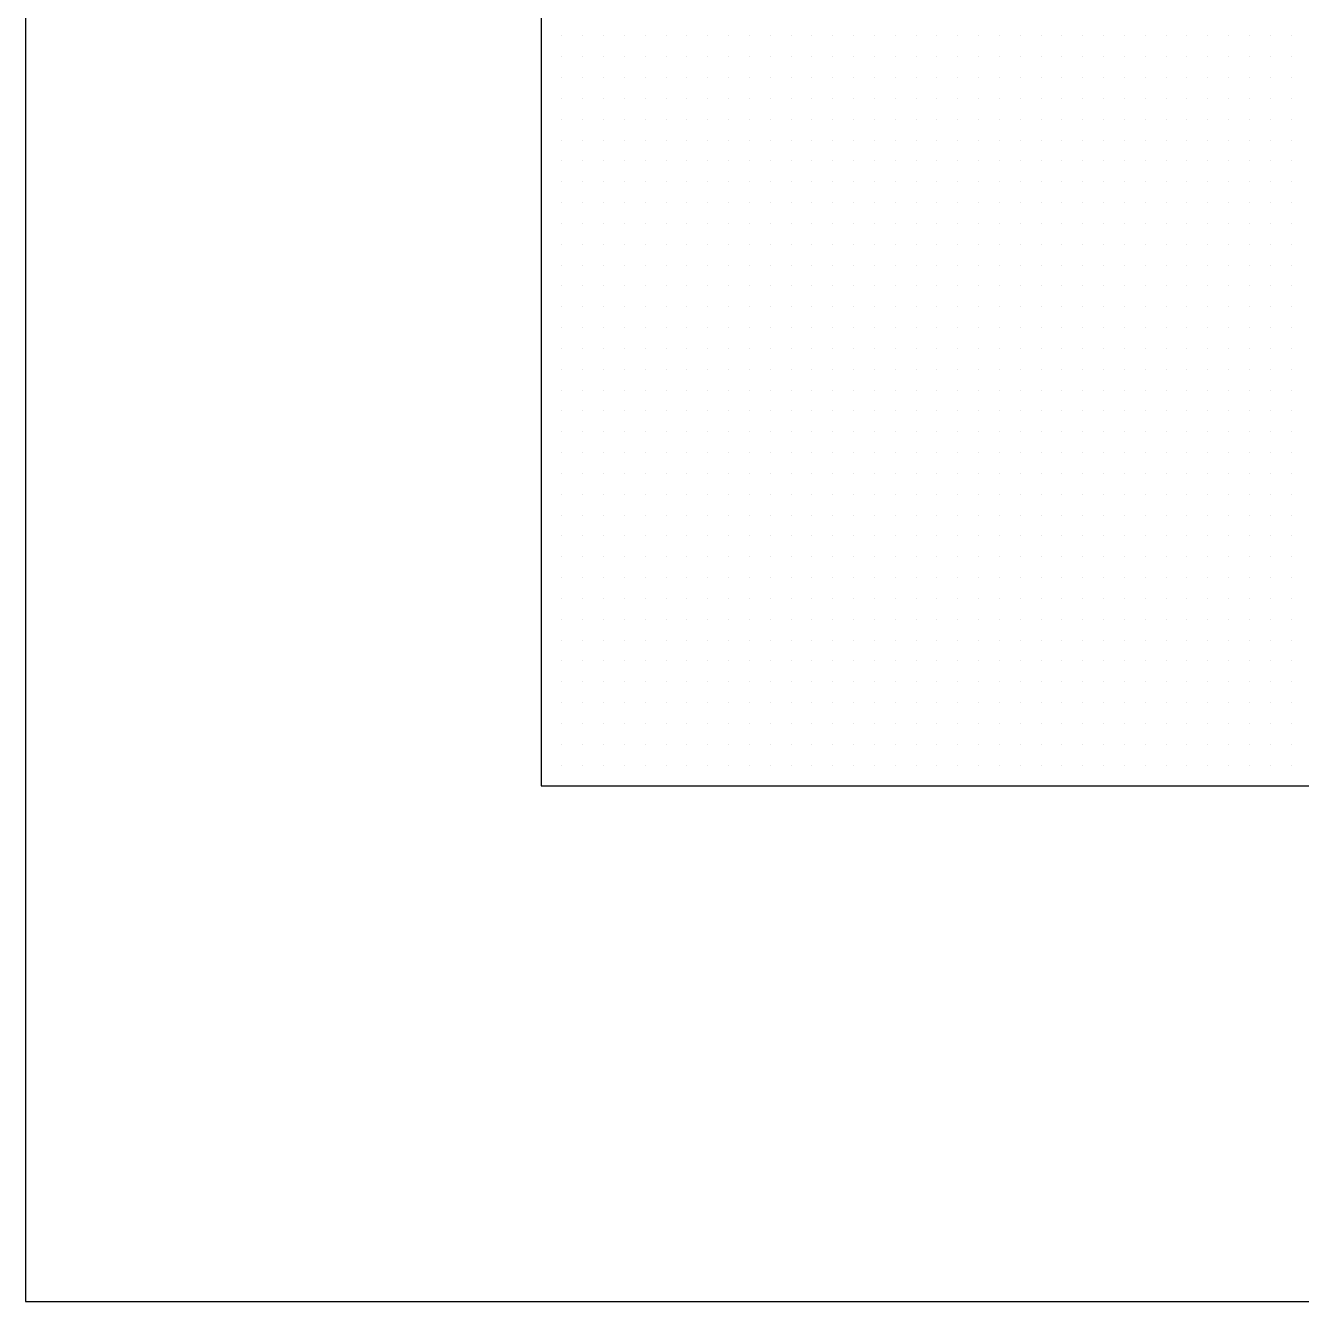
# Model space of a CAD drawing. Header units: metres. Extents: x 0 to 50, y 0 to 50.
# Drawn here: x 0 to 12.37, y 0 to 12.37 of the extents above; entities that cross this region are included whole.
import ezdxf

# ---------------------------------------------------------------- set-up
doc = ezdxf.new("R2010")
doc.units = ezdxf.units.M

msp = doc.modelspace()

# ---------------------------------------------------------------- linework, layer by layer
for points in [[(0, 0), (50, 0), (50, 50), (0, 50), (0, 0)], [(5, 5), (25, 5), (25, 25), (5, 25), (5, 5)]]:
    msp.add_lwpolyline(points, close=True)
for centre in [(5, 12.273), (5.202, 12.273), (5.404, 12.273), (5.606, 12.273), (5.808, 12.273), (6.01, 12.273), (6.212, 12.273), (6.414, 12.273), (6.616, 12.273), (6.818, 12.273), (7.02, 12.273), (7.222, 12.273), (7.424, 12.273), (7.626, 12.273), (7.828, 12.273), (8.03, 12.273), (8.232, 12.273), (8.434, 12.273), (8.636, 12.273), (8.838, 12.273), (9.04, 12.273), (9.242, 12.273), (9.444, 12.273), (9.646, 12.273), (9.848, 12.273), (10.051, 12.273), (10.253, 12.273), (10.455, 12.273), (10.657, 12.273), (10.859, 12.273), (11.061, 12.273), (11.263, 12.273), (11.465, 12.273), (11.667, 12.273), (11.869, 12.273), (12.071, 12.273), (12.273, 12.273), (5, 12.071), (5.202, 12.071), (5.404, 12.071), (5.606, 12.071), (5.808, 12.071), (6.01, 12.071), (6.212, 12.071), (6.414, 12.071), (6.616, 12.071), (6.818, 12.071), (7.02, 12.071), (7.222, 12.071), (7.424, 12.071), (7.626, 12.071), (7.828, 12.071), (8.03, 12.071), (8.232, 12.071), (8.434, 12.071), (8.636, 12.071), (8.838, 12.071), (9.04, 12.071), (9.242, 12.071), (9.444, 12.071), (9.646, 12.071), (9.848, 12.071), (10.051, 12.071), (10.253, 12.071), (10.455, 12.071), (10.657, 12.071), (10.859, 12.071), (11.061, 12.071), (11.263, 12.071), (11.465, 12.071), (11.667, 12.071), (11.869, 12.071), (12.071, 12.071), (12.273, 12.071), (5, 11.869), (5.202, 11.869), (5.404, 11.869), (5.606, 11.869), (5.808, 11.869), (6.01, 11.869), (6.212, 11.869), (6.414, 11.869), (6.616, 11.869), (6.818, 11.869), (7.02, 11.869), (7.222, 11.869), (7.424, 11.869), (7.626, 11.869), (7.828, 11.869), (8.03, 11.869), (8.232, 11.869), (8.434, 11.869), (8.636, 11.869), (8.838, 11.869), (9.04, 11.869), (9.242, 11.869), (9.444, 11.869), (9.646, 11.869), (9.848, 11.869), (10.051, 11.869), (10.253, 11.869), (10.455, 11.869), (10.657, 11.869), (10.859, 11.869), (11.061, 11.869), (11.263, 11.869), (11.465, 11.869), (11.667, 11.869), (11.869, 11.869), (12.071, 11.869), (12.273, 11.869), (5, 11.667), (5.202, 11.667), (5.404, 11.667), (5.606, 11.667), (5.808, 11.667), (6.01, 11.667), (6.212, 11.667), (6.414, 11.667), (6.616, 11.667), (6.818, 11.667), (7.02, 11.667), (7.222, 11.667), (7.424, 11.667), (7.626, 11.667), (7.828, 11.667), (8.03, 11.667), (8.232, 11.667), (8.434, 11.667), (8.636, 11.667), (8.838, 11.667), (9.04, 11.667), (9.242, 11.667), (9.444, 11.667), (9.646, 11.667), (9.848, 11.667), (10.051, 11.667), (10.253, 11.667), (10.455, 11.667), (10.657, 11.667), (10.859, 11.667), (11.061, 11.667), (11.263, 11.667), (11.465, 11.667), (11.667, 11.667), (11.869, 11.667), (12.071, 11.667), (12.273, 11.667), (5, 11.465), (5.202, 11.465), (5.404, 11.465), (5.606, 11.465), (5.808, 11.465), (6.01, 11.465), (6.212, 11.465), (6.414, 11.465), (6.616, 11.465), (6.818, 11.465), (7.02, 11.465), (7.222, 11.465), (7.424, 11.465), (7.626, 11.465), (7.828, 11.465), (8.03, 11.465), (8.232, 11.465), (8.434, 11.465), (8.636, 11.465), (8.838, 11.465), (9.04, 11.465), (9.242, 11.465), (9.444, 11.465), (9.646, 11.465), (9.848, 11.465), (10.051, 11.465), (10.253, 11.465), (10.455, 11.465), (10.657, 11.465), (10.859, 11.465), (11.061, 11.465), (11.263, 11.465), (11.465, 11.465), (11.667, 11.465), (11.869, 11.465), (12.071, 11.465), (12.273, 11.465), (5, 11.263), (5.202, 11.263), (5.404, 11.263), (5.606, 11.263), (5.808, 11.263), (6.01, 11.263), (6.212, 11.263), (6.414, 11.263), (6.616, 11.263), (6.818, 11.263), (7.02, 11.263), (7.222, 11.263), (7.424, 11.263), (7.626, 11.263), (7.828, 11.263), (8.03, 11.263), (8.232, 11.263), (8.434, 11.263), (8.636, 11.263), (8.838, 11.263), (9.04, 11.263), (9.242, 11.263), (9.444, 11.263), (9.646, 11.263), (9.848, 11.263), (10.051, 11.263), (10.253, 11.263), (10.455, 11.263), (10.657, 11.263), (10.859, 11.263), (11.061, 11.263), (11.263, 11.263), (11.465, 11.263), (11.667, 11.263), (11.869, 11.263), (12.071, 11.263), (12.273, 11.263), (5, 11.061), (5.202, 11.061), (5.404, 11.061), (5.606, 11.061), (5.808, 11.061), (6.01, 11.061), (6.212, 11.061), (6.414, 11.061), (6.616, 11.061), (6.818, 11.061), (7.02, 11.061), (7.222, 11.061), (7.424, 11.061), (7.626, 11.061), (7.828, 11.061), (8.03, 11.061), (8.232, 11.061), (8.434, 11.061), (8.636, 11.061), (8.838, 11.061), (9.04, 11.061), (9.242, 11.061), (9.444, 11.061), (9.646, 11.061), (9.848, 11.061), (10.051, 11.061), (10.253, 11.061), (10.455, 11.061), (10.657, 11.061), (10.859, 11.061), (11.061, 11.061), (11.263, 11.061), (11.465, 11.061), (11.667, 11.061), (11.869, 11.061), (12.071, 11.061), (12.273, 11.061), (5, 10.859), (5.202, 10.859), (5.404, 10.859), (5.606, 10.859), (5.808, 10.859), (6.01, 10.859), (6.212, 10.859), (6.414, 10.859), (6.616, 10.859), (6.818, 10.859), (7.02, 10.859), (7.222, 10.859), (7.424, 10.859), (7.626, 10.859), (7.828, 10.859), (8.03, 10.859), (8.232, 10.859), (8.434, 10.859), (8.636, 10.859), (8.838, 10.859), (9.04, 10.859), (9.242, 10.859), (9.444, 10.859), (9.646, 10.859), (9.848, 10.859), (10.051, 10.859), (10.253, 10.859), (10.455, 10.859), (10.657, 10.859), (10.859, 10.859), (11.061, 10.859), (11.263, 10.859), (11.465, 10.859), (11.667, 10.859), (11.869, 10.859), (12.071, 10.859), (12.273, 10.859), (5, 10.657), (5.202, 10.657), (5.404, 10.657), (5.606, 10.657), (5.808, 10.657), (6.01, 10.657), (6.212, 10.657), (6.414, 10.657), (6.616, 10.657), (6.818, 10.657), (7.02, 10.657), (7.222, 10.657), (7.424, 10.657), (7.626, 10.657), (7.828, 10.657), (8.03, 10.657), (8.232, 10.657), (8.434, 10.657), (8.636, 10.657), (8.838, 10.657), (9.04, 10.657), (9.242, 10.657), (9.444, 10.657), (9.646, 10.657), (9.848, 10.657), (10.051, 10.657), (10.253, 10.657), (10.455, 10.657), (10.657, 10.657), (10.859, 10.657), (11.061, 10.657), (11.263, 10.657), (11.465, 10.657), (11.667, 10.657), (11.869, 10.657), (12.071, 10.657), (12.273, 10.657), (5, 10.455), (5.202, 10.455), (5.404, 10.455), (5.606, 10.455), (5.808, 10.455), (6.01, 10.455), (6.212, 10.455), (6.414, 10.455), (6.616, 10.455), (6.818, 10.455), (7.02, 10.455), (7.222, 10.455), (7.424, 10.455), (7.626, 10.455), (7.828, 10.455), (8.03, 10.455), (8.232, 10.455), (8.434, 10.455), (8.636, 10.455), (8.838, 10.455), (9.04, 10.455), (9.242, 10.455), (9.444, 10.455), (9.646, 10.455), (9.848, 10.455), (10.051, 10.455), (10.253, 10.455), (10.455, 10.455), (10.657, 10.455), (10.859, 10.455), (11.061, 10.455), (11.263, 10.455), (11.465, 10.455), (11.667, 10.455), (11.869, 10.455), (12.071, 10.455), (12.273, 10.455), (5, 10.253), (5.202, 10.253), (5.404, 10.253), (5.606, 10.253), (5.808, 10.253), (6.01, 10.253), (6.212, 10.253), (6.414, 10.253), (6.616, 10.253), (6.818, 10.253), (7.02, 10.253), (7.222, 10.253), (7.424, 10.253), (7.626, 10.253), (7.828, 10.253), (8.03, 10.253), (8.232, 10.253), (8.434, 10.253), (8.636, 10.253), (8.838, 10.253), (9.04, 10.253), (9.242, 10.253), (9.444, 10.253), (9.646, 10.253), (9.848, 10.253), (10.051, 10.253), (10.253, 10.253), (10.455, 10.253), (10.657, 10.253), (10.859, 10.253), (11.061, 10.253), (11.263, 10.253), (11.465, 10.253), (11.667, 10.253), (11.869, 10.253), (12.071, 10.253), (12.273, 10.253), (5, 10.051), (5.202, 10.051), (5.404, 10.051), (5.606, 10.051), (5.808, 10.051), (6.01, 10.051), (6.212, 10.051), (6.414, 10.051), (6.616, 10.051), (6.818, 10.051), (7.02, 10.051), (7.222, 10.051), (7.424, 10.051), (7.626, 10.051), (7.828, 10.051), (8.03, 10.051), (8.232, 10.051), (8.434, 10.051), (8.636, 10.051), (8.838, 10.051), (9.04, 10.051), (9.242, 10.051), (9.444, 10.051), (9.646, 10.051), (9.848, 10.051), (10.051, 10.051), (10.253, 10.051), (10.455, 10.051), (10.657, 10.051), (10.859, 10.051), (11.061, 10.051), (11.263, 10.051), (11.465, 10.051), (11.667, 10.051), (11.869, 10.051), (12.071, 10.051), (12.273, 10.051), (5, 9.848), (5.202, 9.848), (5.404, 9.848), (5.606, 9.848), (5.808, 9.848), (6.01, 9.848), (6.212, 9.848), (6.414, 9.848), (6.616, 9.848), (6.818, 9.848), (7.02, 9.848), (7.222, 9.848), (7.424, 9.848), (7.626, 9.848), (7.828, 9.848), (8.03, 9.848), (8.232, 9.848), (8.434, 9.848), (8.636, 9.848), (8.838, 9.848), (9.04, 9.848), (9.242, 9.848), (9.444, 9.848), (9.646, 9.848), (9.848, 9.848), (10.051, 9.848), (10.253, 9.848), (10.455, 9.848), (10.657, 9.848), (10.859, 9.848), (11.061, 9.848), (11.263, 9.848), (11.465, 9.848), (11.667, 9.848), (11.869, 9.848), (12.071, 9.848), (12.273, 9.848), (5, 9.646), (5.202, 9.646), (5.404, 9.646), (5.606, 9.646), (5.808, 9.646), (6.01, 9.646), (6.212, 9.646), (6.414, 9.646), (6.616, 9.646), (6.818, 9.646), (7.02, 9.646), (7.222, 9.646), (7.424, 9.646), (7.626, 9.646), (7.828, 9.646), (8.03, 9.646), (8.232, 9.646), (8.434, 9.646), (8.636, 9.646), (8.838, 9.646), (9.04, 9.646), (9.242, 9.646), (9.444, 9.646), (9.646, 9.646), (9.848, 9.646), (10.051, 9.646), (10.253, 9.646), (10.455, 9.646), (10.657, 9.646), (10.859, 9.646), (11.061, 9.646), (11.263, 9.646), (11.465, 9.646), (11.667, 9.646), (11.869, 9.646), (12.071, 9.646), (12.273, 9.646), (5, 9.444), (5.202, 9.444), (5.404, 9.444), (5.606, 9.444), (5.808, 9.444), (6.01, 9.444), (6.212, 9.444), (6.414, 9.444), (6.616, 9.444), (6.818, 9.444), (7.02, 9.444), (7.222, 9.444), (7.424, 9.444), (7.626, 9.444), (7.828, 9.444), (8.03, 9.444), (8.232, 9.444), (8.434, 9.444), (8.636, 9.444), (8.838, 9.444), (9.04, 9.444), (9.242, 9.444), (9.444, 9.444), (9.646, 9.444), (9.848, 9.444), (10.051, 9.444), (10.253, 9.444), (10.455, 9.444), (10.657, 9.444), (10.859, 9.444), (11.061, 9.444), (11.263, 9.444), (11.465, 9.444), (11.667, 9.444), (11.869, 9.444), (12.071, 9.444), (12.273, 9.444), (5, 9.242), (5.202, 9.242), (5.404, 9.242), (5.606, 9.242), (5.808, 9.242), (6.01, 9.242), (6.212, 9.242), (6.414, 9.242), (6.616, 9.242), (6.818, 9.242), (7.02, 9.242), (7.222, 9.242), (7.424, 9.242), (7.626, 9.242), (7.828, 9.242), (8.03, 9.242), (8.232, 9.242), (8.434, 9.242), (8.636, 9.242), (8.838, 9.242), (9.04, 9.242), (9.242, 9.242), (9.444, 9.242), (9.646, 9.242), (9.848, 9.242), (10.051, 9.242), (10.253, 9.242), (10.455, 9.242), (10.657, 9.242), (10.859, 9.242), (11.061, 9.242), (11.263, 9.242), (11.465, 9.242), (11.667, 9.242), (11.869, 9.242), (12.071, 9.242), (12.273, 9.242), (5, 9.04), (5.202, 9.04), (5.404, 9.04), (5.606, 9.04), (5.808, 9.04), (6.01, 9.04), (6.212, 9.04), (6.414, 9.04), (6.616, 9.04), (6.818, 9.04), (7.02, 9.04), (7.222, 9.04), (7.424, 9.04), (7.626, 9.04), (7.828, 9.04), (8.03, 9.04), (8.232, 9.04), (8.434, 9.04), (8.636, 9.04), (8.838, 9.04), (9.04, 9.04), (9.242, 9.04), (9.444, 9.04), (9.646, 9.04), (9.848, 9.04), (10.051, 9.04), (10.253, 9.04), (10.455, 9.04), (10.657, 9.04), (10.859, 9.04), (11.061, 9.04), (11.263, 9.04), (11.465, 9.04), (11.667, 9.04), (11.869, 9.04), (12.071, 9.04), (12.273, 9.04), (5, 8.838), (5.202, 8.838), (5.404, 8.838), (5.606, 8.838), (5.808, 8.838), (6.01, 8.838), (6.212, 8.838), (6.414, 8.838), (6.616, 8.838), (6.818, 8.838), (7.02, 8.838), (7.222, 8.838), (7.424, 8.838), (7.626, 8.838), (7.828, 8.838), (8.03, 8.838), (8.232, 8.838), (8.434, 8.838), (8.636, 8.838), (8.838, 8.838), (9.04, 8.838), (9.242, 8.838), (9.444, 8.838), (9.646, 8.838), (9.848, 8.838), (10.051, 8.838), (10.253, 8.838), (10.455, 8.838), (10.657, 8.838), (10.859, 8.838), (11.061, 8.838), (11.263, 8.838), (11.465, 8.838), (11.667, 8.838), (11.869, 8.838), (12.071, 8.838), (12.273, 8.838), (5, 8.636), (5.202, 8.636), (5.404, 8.636), (5.606, 8.636), (5.808, 8.636), (6.01, 8.636), (6.212, 8.636), (6.414, 8.636), (6.616, 8.636), (6.818, 8.636), (7.02, 8.636), (7.222, 8.636), (7.424, 8.636), (7.626, 8.636), (7.828, 8.636), (8.03, 8.636), (8.232, 8.636), (8.434, 8.636), (8.636, 8.636), (8.838, 8.636), (9.04, 8.636), (9.242, 8.636), (9.444, 8.636), (9.646, 8.636), (9.848, 8.636), (10.051, 8.636), (10.253, 8.636), (10.455, 8.636), (10.657, 8.636), (10.859, 8.636), (11.061, 8.636), (11.263, 8.636), (11.465, 8.636), (11.667, 8.636), (11.869, 8.636), (12.071, 8.636), (12.273, 8.636), (5, 8.434), (5.202, 8.434), (5.404, 8.434), (5.606, 8.434), (5.808, 8.434), (6.01, 8.434), (6.212, 8.434), (6.414, 8.434), (6.616, 8.434), (6.818, 8.434), (7.02, 8.434), (7.222, 8.434), (7.424, 8.434), (7.626, 8.434), (7.828, 8.434), (8.03, 8.434), (8.232, 8.434), (8.434, 8.434), (8.636, 8.434), (8.838, 8.434), (9.04, 8.434), (9.242, 8.434), (9.444, 8.434), (9.646, 8.434), (9.848, 8.434), (10.051, 8.434), (10.253, 8.434), (10.455, 8.434), (10.657, 8.434), (10.859, 8.434), (11.061, 8.434), (11.263, 8.434), (11.465, 8.434), (11.667, 8.434), (11.869, 8.434), (12.071, 8.434), (12.273, 8.434), (5, 8.232), (5.202, 8.232), (5.404, 8.232), (5.606, 8.232), (5.808, 8.232), (6.01, 8.232), (6.212, 8.232), (6.414, 8.232), (6.616, 8.232), (6.818, 8.232), (7.02, 8.232), (7.222, 8.232), (7.424, 8.232), (7.626, 8.232), (7.828, 8.232), (8.03, 8.232), (8.232, 8.232), (8.434, 8.232), (8.636, 8.232), (8.838, 8.232), (9.04, 8.232), (9.242, 8.232), (9.444, 8.232), (9.646, 8.232), (9.848, 8.232), (10.051, 8.232), (10.253, 8.232), (10.455, 8.232), (10.657, 8.232), (10.859, 8.232), (11.061, 8.232), (11.263, 8.232), (11.465, 8.232), (11.667, 8.232), (11.869, 8.232), (12.071, 8.232), (12.273, 8.232), (5, 8.03), (5.202, 8.03), (5.404, 8.03), (5.606, 8.03), (5.808, 8.03), (6.01, 8.03), (6.212, 8.03), (6.414, 8.03), (6.616, 8.03), (6.818, 8.03), (7.02, 8.03), (7.222, 8.03), (7.424, 8.03), (7.626, 8.03), (7.828, 8.03), (8.03, 8.03), (8.232, 8.03), (8.434, 8.03), (8.636, 8.03), (8.838, 8.03), (9.04, 8.03), (9.242, 8.03), (9.444, 8.03), (9.646, 8.03), (9.848, 8.03), (10.051, 8.03), (10.253, 8.03), (10.455, 8.03), (10.657, 8.03), (10.859, 8.03), (11.061, 8.03), (11.263, 8.03), (11.465, 8.03), (11.667, 8.03), (11.869, 8.03), (12.071, 8.03), (12.273, 8.03), (5, 7.828), (5.202, 7.828), (5.404, 7.828), (5.606, 7.828), (5.808, 7.828), (6.01, 7.828), (6.212, 7.828), (6.414, 7.828), (6.616, 7.828), (6.818, 7.828), (7.02, 7.828), (7.222, 7.828), (7.424, 7.828), (7.626, 7.828), (7.828, 7.828), (8.03, 7.828), (8.232, 7.828), (8.434, 7.828), (8.636, 7.828), (8.838, 7.828), (9.04, 7.828), (9.242, 7.828), (9.444, 7.828), (9.646, 7.828), (9.848, 7.828), (10.051, 7.828), (10.253, 7.828), (10.455, 7.828), (10.657, 7.828), (10.859, 7.828), (11.061, 7.828), (11.263, 7.828), (11.465, 7.828), (11.667, 7.828), (11.869, 7.828), (12.071, 7.828), (12.273, 7.828), (5, 7.626), (5.202, 7.626), (5.404, 7.626), (5.606, 7.626), (5.808, 7.626), (6.01, 7.626), (6.212, 7.626), (6.414, 7.626), (6.616, 7.626), (6.818, 7.626), (7.02, 7.626), (7.222, 7.626), (7.424, 7.626), (7.626, 7.626), (7.828, 7.626), (8.03, 7.626), (8.232, 7.626), (8.434, 7.626), (8.636, 7.626), (8.838, 7.626), (9.04, 7.626), (9.242, 7.626), (9.444, 7.626), (9.646, 7.626), (9.848, 7.626), (10.051, 7.626), (10.253, 7.626), (10.455, 7.626), (10.657, 7.626), (10.859, 7.626), (11.061, 7.626), (11.263, 7.626), (11.465, 7.626), (11.667, 7.626), (11.869, 7.626), (12.071, 7.626), (12.273, 7.626), (5, 7.424), (5.202, 7.424), (5.404, 7.424), (5.606, 7.424), (5.808, 7.424), (6.01, 7.424), (6.212, 7.424), (6.414, 7.424), (6.616, 7.424), (6.818, 7.424), (7.02, 7.424), (7.222, 7.424), (7.424, 7.424), (7.626, 7.424), (7.828, 7.424), (8.03, 7.424), (8.232, 7.424), (8.434, 7.424), (8.636, 7.424), (8.838, 7.424), (9.04, 7.424), (9.242, 7.424), (9.444, 7.424), (9.646, 7.424), (9.848, 7.424), (10.051, 7.424), (10.253, 7.424), (10.455, 7.424), (10.657, 7.424), (10.859, 7.424), (11.061, 7.424), (11.263, 7.424), (11.465, 7.424), (11.667, 7.424), (11.869, 7.424), (12.071, 7.424), (12.273, 7.424), (5, 7.222), (5.202, 7.222), (5.404, 7.222), (5.606, 7.222), (5.808, 7.222), (6.01, 7.222), (6.212, 7.222), (6.414, 7.222), (6.616, 7.222), (6.818, 7.222), (7.02, 7.222), (7.222, 7.222), (7.424, 7.222), (7.626, 7.222), (7.828, 7.222), (8.03, 7.222), (8.232, 7.222), (8.434, 7.222), (8.636, 7.222), (8.838, 7.222), (9.04, 7.222), (9.242, 7.222), (9.444, 7.222), (9.646, 7.222), (9.848, 7.222), (10.051, 7.222), (10.253, 7.222), (10.455, 7.222), (10.657, 7.222), (10.859, 7.222), (11.061, 7.222), (11.263, 7.222), (11.465, 7.222), (11.667, 7.222), (11.869, 7.222), (12.071, 7.222), (12.273, 7.222), (5, 7.02), (5.202, 7.02), (5.404, 7.02), (5.606, 7.02), (5.808, 7.02), (6.01, 7.02), (6.212, 7.02), (6.414, 7.02), (6.616, 7.02), (6.818, 7.02), (7.02, 7.02), (7.222, 7.02), (7.424, 7.02), (7.626, 7.02), (7.828, 7.02), (8.03, 7.02), (8.232, 7.02), (8.434, 7.02), (8.636, 7.02), (8.838, 7.02), (9.04, 7.02), (9.242, 7.02), (9.444, 7.02), (9.646, 7.02), (9.848, 7.02), (10.051, 7.02), (10.253, 7.02), (10.455, 7.02), (10.657, 7.02), (10.859, 7.02), (11.061, 7.02), (11.263, 7.02), (11.465, 7.02), (11.667, 7.02), (11.869, 7.02), (12.071, 7.02), (12.273, 7.02), (5, 6.818), (5.202, 6.818), (5.404, 6.818), (5.606, 6.818), (5.808, 6.818), (6.01, 6.818), (6.212, 6.818), (6.414, 6.818), (6.616, 6.818), (6.818, 6.818), (7.02, 6.818), (7.222, 6.818), (7.424, 6.818), (7.626, 6.818), (7.828, 6.818), (8.03, 6.818), (8.232, 6.818), (8.434, 6.818), (8.636, 6.818), (8.838, 6.818), (9.04, 6.818), (9.242, 6.818), (9.444, 6.818), (9.646, 6.818), (9.848, 6.818), (10.051, 6.818), (10.253, 6.818), (10.455, 6.818), (10.657, 6.818), (10.859, 6.818), (11.061, 6.818), (11.263, 6.818), (11.465, 6.818), (11.667, 6.818), (11.869, 6.818), (12.071, 6.818), (12.273, 6.818), (5, 6.616), (5.202, 6.616), (5.404, 6.616), (5.606, 6.616), (5.808, 6.616), (6.01, 6.616), (6.212, 6.616), (6.414, 6.616), (6.616, 6.616), (6.818, 6.616), (7.02, 6.616), (7.222, 6.616), (7.424, 6.616), (7.626, 6.616), (7.828, 6.616), (8.03, 6.616), (8.232, 6.616), (8.434, 6.616), (8.636, 6.616), (8.838, 6.616), (9.04, 6.616), (9.242, 6.616), (9.444, 6.616), (9.646, 6.616), (9.848, 6.616), (10.051, 6.616), (10.253, 6.616), (10.455, 6.616), (10.657, 6.616), (10.859, 6.616), (11.061, 6.616), (11.263, 6.616), (11.465, 6.616), (11.667, 6.616), (11.869, 6.616), (12.071, 6.616), (12.273, 6.616), (5, 6.414), (5.202, 6.414), (5.404, 6.414), (5.606, 6.414), (5.808, 6.414), (6.01, 6.414), (6.212, 6.414), (6.414, 6.414), (6.616, 6.414), (6.818, 6.414), (7.02, 6.414), (7.222, 6.414), (7.424, 6.414), (7.626, 6.414), (7.828, 6.414), (8.03, 6.414), (8.232, 6.414), (8.434, 6.414), (8.636, 6.414), (8.838, 6.414), (9.04, 6.414), (9.242, 6.414), (9.444, 6.414), (9.646, 6.414), (9.848, 6.414), (10.051, 6.414), (10.253, 6.414), (10.455, 6.414), (10.657, 6.414), (10.859, 6.414), (11.061, 6.414), (11.263, 6.414), (11.465, 6.414), (11.667, 6.414), (11.869, 6.414), (12.071, 6.414), (12.273, 6.414), (5, 6.212), (5.202, 6.212), (5.404, 6.212), (5.606, 6.212), (5.808, 6.212), (6.01, 6.212), (6.212, 6.212), (6.414, 6.212), (6.616, 6.212), (6.818, 6.212), (7.02, 6.212), (7.222, 6.212), (7.424, 6.212), (7.626, 6.212), (7.828, 6.212), (8.03, 6.212), (8.232, 6.212), (8.434, 6.212), (8.636, 6.212), (8.838, 6.212), (9.04, 6.212), (9.242, 6.212), (9.444, 6.212), (9.646, 6.212), (9.848, 6.212), (10.051, 6.212), (10.253, 6.212), (10.455, 6.212), (10.657, 6.212), (10.859, 6.212), (11.061, 6.212), (11.263, 6.212), (11.465, 6.212), (11.667, 6.212), (11.869, 6.212), (12.071, 6.212), (12.273, 6.212), (5, 6.01), (5.202, 6.01), (5.404, 6.01), (5.606, 6.01), (5.808, 6.01), (6.01, 6.01), (6.212, 6.01), (6.414, 6.01), (6.616, 6.01), (6.818, 6.01), (7.02, 6.01), (7.222, 6.01), (7.424, 6.01), (7.626, 6.01), (7.828, 6.01), (8.03, 6.01), (8.232, 6.01), (8.434, 6.01), (8.636, 6.01), (8.838, 6.01), (9.04, 6.01), (9.242, 6.01), (9.444, 6.01), (9.646, 6.01), (9.848, 6.01), (10.051, 6.01), (10.253, 6.01), (10.455, 6.01), (10.657, 6.01), (10.859, 6.01), (11.061, 6.01), (11.263, 6.01), (11.465, 6.01), (11.667, 6.01), (11.869, 6.01), (12.071, 6.01), (12.273, 6.01), (5, 5.808), (5.202, 5.808), (5.404, 5.808), (5.606, 5.808), (5.808, 5.808), (6.01, 5.808), (6.212, 5.808), (6.414, 5.808), (6.616, 5.808), (6.818, 5.808), (7.02, 5.808), (7.222, 5.808), (7.424, 5.808), (7.626, 5.808), (7.828, 5.808), (8.03, 5.808), (8.232, 5.808), (8.434, 5.808), (8.636, 5.808), (8.838, 5.808), (9.04, 5.808), (9.242, 5.808), (9.444, 5.808), (9.646, 5.808), (9.848, 5.808), (10.051, 5.808), (10.253, 5.808), (10.455, 5.808), (10.657, 5.808), (10.859, 5.808), (11.061, 5.808), (11.263, 5.808), (11.465, 5.808), (11.667, 5.808), (11.869, 5.808), (12.071, 5.808), (12.273, 5.808), (5, 5.606), (5.202, 5.606), (5.404, 5.606), (5.606, 5.606), (5.808, 5.606), (6.01, 5.606), (6.212, 5.606), (6.414, 5.606), (6.616, 5.606), (6.818, 5.606), (7.02, 5.606), (7.222, 5.606), (7.424, 5.606), (7.626, 5.606), (7.828, 5.606), (8.03, 5.606), (8.232, 5.606), (8.434, 5.606), (8.636, 5.606), (8.838, 5.606), (9.04, 5.606), (9.242, 5.606), (9.444, 5.606), (9.646, 5.606), (9.848, 5.606), (10.051, 5.606), (10.253, 5.606), (10.455, 5.606), (10.657, 5.606), (10.859, 5.606), (11.061, 5.606), (11.263, 5.606), (11.465, 5.606), (11.667, 5.606), (11.869, 5.606), (12.071, 5.606), (12.273, 5.606), (5, 5.404), (5.202, 5.404), (5.404, 5.404), (5.606, 5.404), (5.808, 5.404), (6.01, 5.404), (6.212, 5.404), (6.414, 5.404), (6.616, 5.404), (6.818, 5.404), (7.02, 5.404), (7.222, 5.404), (7.424, 5.404), (7.626, 5.404), (7.828, 5.404), (8.03, 5.404), (8.232, 5.404), (8.434, 5.404), (8.636, 5.404), (8.838, 5.404), (9.04, 5.404), (9.242, 5.404), (9.444, 5.404), (9.646, 5.404), (9.848, 5.404), (10.051, 5.404), (10.253, 5.404), (10.455, 5.404), (10.657, 5.404), (10.859, 5.404), (11.061, 5.404), (11.263, 5.404), (11.465, 5.404), (11.667, 5.404), (11.869, 5.404), (12.071, 5.404), (12.273, 5.404), (5, 5.202), (5.202, 5.202), (5.404, 5.202), (5.606, 5.202), (5.808, 5.202), (6.01, 5.202), (6.212, 5.202), (6.414, 5.202), (6.616, 5.202), (6.818, 5.202), (7.02, 5.202), (7.222, 5.202), (7.424, 5.202), (7.626, 5.202), (7.828, 5.202), (8.03, 5.202), (8.232, 5.202), (8.434, 5.202), (8.636, 5.202), (8.838, 5.202), (9.04, 5.202), (9.242, 5.202), (9.444, 5.202), (9.646, 5.202), (9.848, 5.202), (10.051, 5.202), (10.253, 5.202), (10.455, 5.202), (10.657, 5.202), (10.859, 5.202), (11.061, 5.202), (11.263, 5.202), (11.465, 5.202), (11.667, 5.202), (11.869, 5.202), (12.071, 5.202), (12.273, 5.202), (5, 5), (5.202, 5), (5.404, 5), (5.606, 5), (5.808, 5), (6.01, 5), (6.212, 5), (6.414, 5), (6.616, 5), (6.818, 5), (7.02, 5), (7.222, 5), (7.424, 5), (7.626, 5), (7.828, 5), (8.03, 5), (8.232, 5), (8.434, 5), (8.636, 5), (8.838, 5), (9.04, 5), (9.242, 5), (9.444, 5), (9.646, 5), (9.848, 5), (10.051, 5), (10.253, 5), (10.455, 5), (10.657, 5), (10.859, 5), (11.061, 5), (11.263, 5), (11.465, 5), (11.667, 5), (11.869, 5), (12.071, 5), (12.273, 5)]:
    msp.add_circle(centre, 0.00025)

doc.saveas('drawing.dxf')
